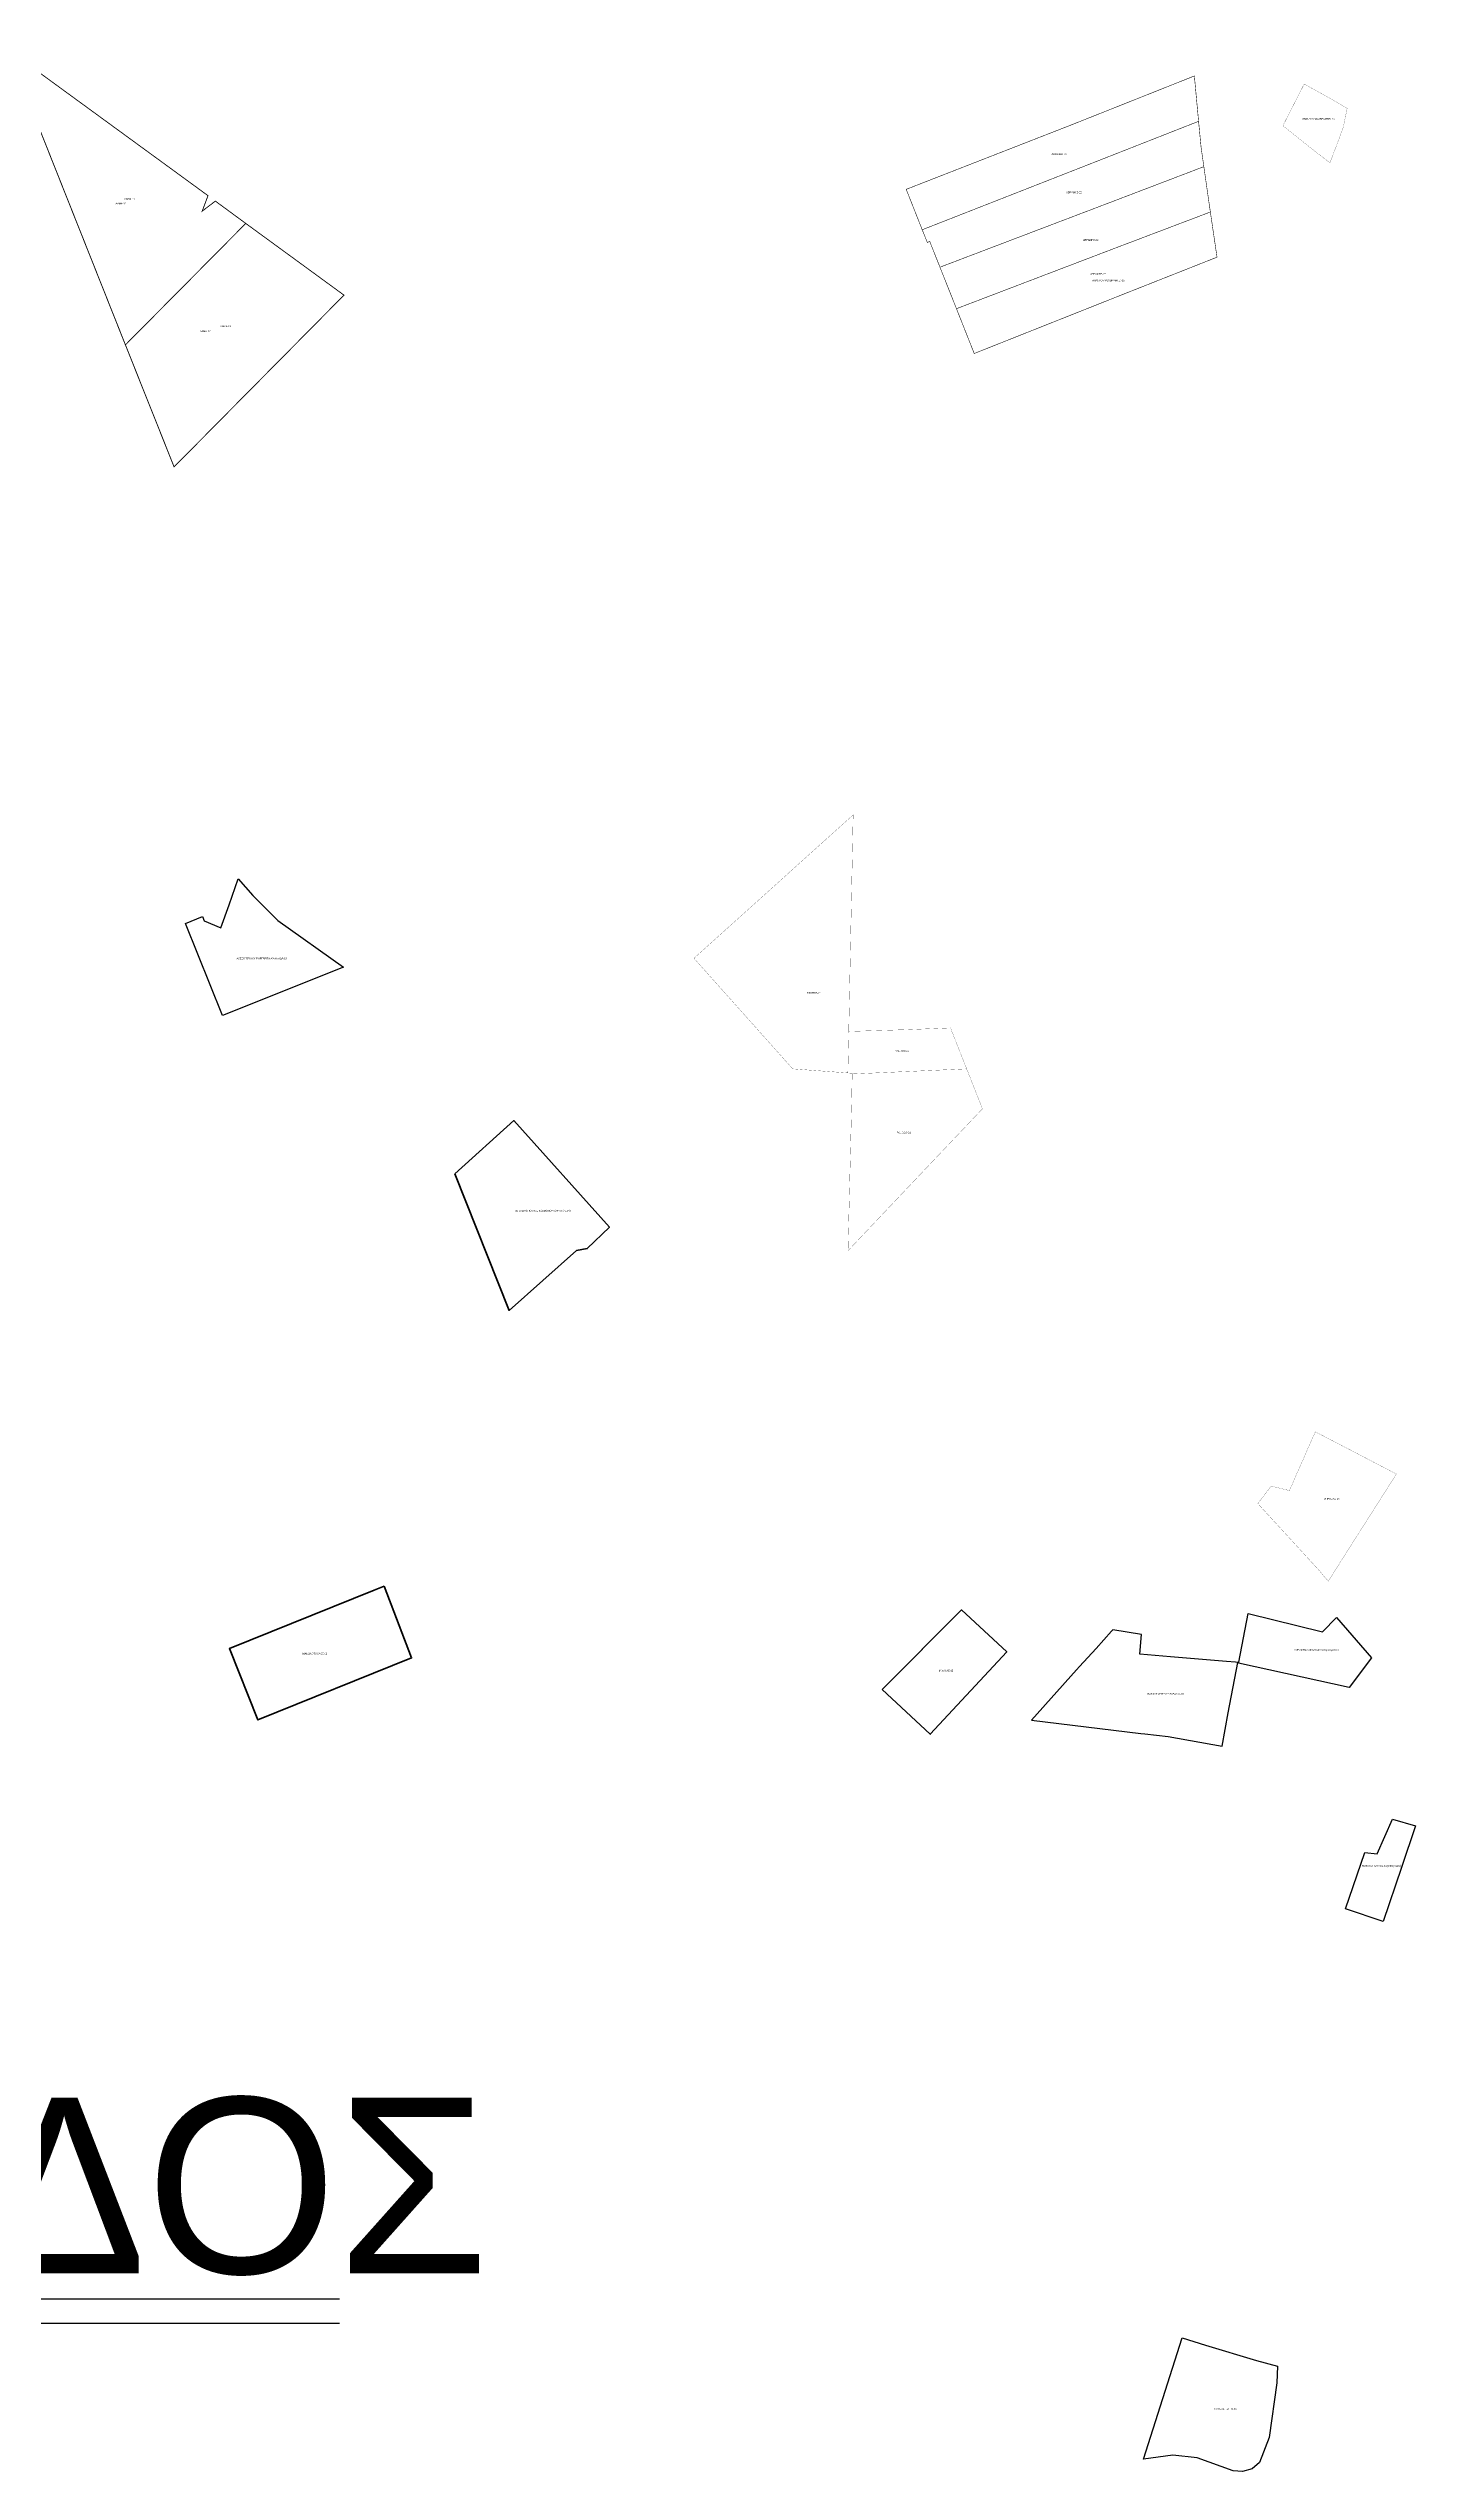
# Model space of a CAD drawing. Header units: metres. Extents: x 245125 to 394351, y 270578 to 4233311.
# Drawn here: x 265035 to 265813, y 4186719 to 4188098 of the extents above; entities that cross this region are included whole.
import ezdxf
from ezdxf.enums import TextEntityAlignment as Align
from ezdxf.lldxf.tags import DXFTag

# ---------------------------------------------------------------- set-up
doc = ezdxf.new("R2010")
doc.units = ezdxf.units.M
doc.linetypes.add('t-orio', pattern=[0.79, 0.5, -0.12, 0.05, -0.12])
for name, color, linetype in [('4178-(1-64)', 129, 'Continuous'), ('4495-(228-329)', 103, 'Continuous'), ('t-orio', 7, 't-orio'), ('topo2012', 144, 'Continuous'), ('topo2015', 137, 'Continuous'), ('topo2019', 6, 'Continuous'), ('topo2021', 4, 'Continuous'), ('topo2022', 30, 'Continuous'), ('topo2025', 112, 'Continuous'), ('ΗΛΕΙΑ_Ονομασία ΟΤΑ_ΟΚΧΕ', 6, 'Continuous')]:
    doc.layers.add(name, color=color, linetype=linetype)
doc.styles.add('ARIAL', font='arial.ttf')
doc.styles.get("Standard").update_dxf_attribs({"font": 'arial.ttf'})
tags = doc.linetypes.add('BORDER2', pattern=[0.875, 0.25, -0.125, 0.25, -0.125, 0, -0.125]).pattern_tags.tags
tags[14:15] = [DXFTag(74, 4), DXFTag(75, 0), DXFTag(340, '0'), DXFTag(46, 1.0), DXFTag(50, 0.0), DXFTag(44, 0.0), DXFTag(45, 0.0)]
tags[12:13] = [DXFTag(74, 4), DXFTag(75, 0), DXFTag(340, '0'), DXFTag(46, 1.0), DXFTag(50, 0.0), DXFTag(44, 0.0), DXFTag(45, 0.0)]
tags[10:11] = [DXFTag(74, 4), DXFTag(75, 0), DXFTag(340, '0'), DXFTag(46, 1.0), DXFTag(50, 0.0), DXFTag(44, 0.0), DXFTag(45, 0.0)]
tags[8:9] = [DXFTag(74, 4), DXFTag(75, 0), DXFTag(340, '0'), DXFTag(46, 1.0), DXFTag(50, 0.0), DXFTag(44, 0.0), DXFTag(45, 0.0)]
tags[6:7] = [DXFTag(74, 4), DXFTag(75, 0), DXFTag(340, '0'), DXFTag(46, 1.0), DXFTag(50, 0.0), DXFTag(44, 0.0), DXFTag(45, 0.0)]
tags[4:5] = [DXFTag(74, 4), DXFTag(75, 0), DXFTag(340, '0'), DXFTag(46, 1.0), DXFTag(50, 0.0), DXFTag(44, 0.0), DXFTag(45, 0.0)]
tags = doc.linetypes.add('HIDDENX2', pattern=[0.75, 0.5, -0.25]).pattern_tags.tags
tags[6:7] = [DXFTag(74, 4), DXFTag(75, 0), DXFTag(340, '0'), DXFTag(46, 1.0), DXFTag(50, 0.0), DXFTag(44, 0.0), DXFTag(45, 0.0)]
tags[4:5] = [DXFTag(74, 4), DXFTag(75, 0), DXFTag(340, '0'), DXFTag(46, 1.0), DXFTag(50, 0.0), DXFTag(44, 0.0), DXFTag(45, 0.0)]

msp = doc.modelspace()

# ---------------------------------------------------------------- linework, layer by layer
at = {"color": 98, "lineweight": -3}
for p, q in [((265712.2, 4187179.6), (265717.5, 4187207.3)), ((265717.5, 4187207.3), (265759.8, 4187196.8)), ((265717.5, 4187207.3), (265717.5, 4187207.3)), ((265759.8, 4187196.8), (265767.8, 4187204.9)), ((265767.8, 4187204.9), (265787.7, 4187182.1)), ((265775, 4187165.1), (265712.1, 4187178.9)), ((265787.7, 4187182.1), (265775, 4187165.1))]:
    msp.add_line(p, q, dxfattribs=at)
at = {"lineweight": -3}
msp.add_line((265712.1, 4187178.9), (265712.2, 4187179.6), dxfattribs=at)
at = {"color": 137}
for p, q in [((265509.2, 4187164), (265509.9, 4187164.7)), ((265536.6, 4187138.5), (265509.2, 4187164))]:
    msp.add_line(p, q, dxfattribs=at)
at = {"layer": '4178-(1-64)', "color": 129, "linetype": 'BORDER2', "lineweight": 70}
msp.add_lwpolyline([(265265.9, 4187457.3), (265299.6, 4187487.7), (265354, 4187427), (265341.4, 4187414.9), (265335.3, 4187413.8), (265296.9, 4187379.7)], close=True, dxfattribs=at)
at = {"layer": '4495-(228-329)', "color": 103}
for p, q in [((264521, 4186817.3), (265200.3, 4186817.3)), ((264521, 4186803.5), (265200.3, 4186803.5))]:
    msp.add_line(p, q, dxfattribs=at)
at = {"layer": 'topo2012', "color": 144, "lineweight": 40}
msp.add_lwpolyline([(265225.7, 4187222.8), (265241.4, 4187182), (265153.9, 4187146.7), (265137.7, 4187187.3), (265220, 4187220.6), (265225.7, 4187222.8)], dxfattribs=at)
at = {"layer": 'topo2012', "color": 144}
msp.add_lwpolyline([(265773, 4187039.2), (265783.9, 4187071.2), (265791, 4187070.5), (265799.6, 4187090.3), (265812.8, 4187086.4), (265804.7, 4187062.7), (265794.3, 4187032)], close=True, dxfattribs=at)
at = {"layer": 'topo2015', "color": 137}
for p, q in [((265509.2, 4187164), (265554.4, 4187209.3)), ((265509.9, 4187164.7), (265554.4, 4187209.3)), ((265580.1, 4187185.5), (265536.6, 4187138.5))]:
    msp.add_line(p, q, dxfattribs=at)
at = {"layer": 'topo2015', "color": 137, "ltscale": 0.1, "flags": 128}
msp.add_lwpolyline([(265112.7, 4187599.9), (265122.3, 4187603.7), (265123.3, 4187601.4), (265132.8, 4187597.3), (265137.5, 4187610.4), (265142.7, 4187625.2), (265151, 4187615.8), (265165.2, 4187601.6), (265202.7, 4187575), (265202.7, 4187575), (265133.7, 4187547.5)], close=True, dxfattribs=at)
at = {"layer": 'topo2015', "color": 137, "linetype": 'HIDDENX2', "lineweight": 40}
msp.add_lwpolyline([(265509.2, 4187164), (265536.6, 4187138.5), (265580.1, 4187185.5), (265554.4, 4187209.3), (265509.2, 4187164)], dxfattribs=at)
at = {"layer": 'topo2015', "color": 137, "ltscale": 2}
msp.add_lwpolyline([(265679.9, 4186795.2), (265693.3, 4186791), (265722.2, 4186782.3), (265734.2, 4186779.1), (265733.8, 4186769.5), (265729.5, 4186738.5), (265723.9, 4186724.3), (265719.8, 4186720.6), (265714.2, 4186719.1), (265708.9, 4186719.5), (265688.4, 4186726.8), (265674.6, 4186728.3), (265657.9, 4186726.1), (265657.9, 4186726.1), (265679.9, 4186795.2)], close=True, dxfattribs=at)
at = {"layer": 'topo2019', "color": 6, "lineweight": 40, "ltscale": 3, "const_width": 0.5}
msp.add_lwpolyline([(265011.7, 4188096.9), (265125.5, 4188013.9), (265122.2, 4188005.1), (265129.7, 4188010.8), (265147, 4187998.1), (265078.5, 4187929)], close=True, dxfattribs=at)
at = {"layer": 'topo2019', "color": 6, "ltscale": 5, "const_width": 0.5}
msp.add_lwpolyline([(265147, 4187998.1), (265202.9, 4187957.3), (265106.2, 4187859.6), (265078.5, 4187929)], close=True, dxfattribs=at)
at = {"layer": 'topo2019', "color": 6, "ltscale": 40, "flags": 128}
msp.add_lwpolyline([(265711.6, 4187179.3), (265710.4, 4187179.5), (265705.2, 4187179.9), (265673.3, 4187182.5), (265655.9, 4187184.1), (265656.8, 4187195.3), (265640.5, 4187198), (265639.7, 4187197.1), (265631, 4187187.4), (265621.6, 4187177), (265619.9, 4187175.1), (265594.2, 4187146.5), (265656.4, 4187139), (265658.7, 4187138.7), (265672, 4187137.2), (265702.7, 4187131.7), (265706.2, 4187150.7)], close=True, dxfattribs=at)
at = {"layer": 'topo2021', "color": 4, "ltscale": 18, "const_width": 0.1}
for points in [[(265492.7, 4187661.6), (265490.2, 4187538.4), (265522.8, 4187539.4), (265548.1, 4187540.4), (265557.3, 4187517.1), (265492.1, 4187514.2), (265492.1, 4187514.6), (265489.7, 4187514.8), (265458.3, 4187517.1), (265402.1, 4187580)], [(265490.2, 4187538.4), (265522.8, 4187539.4), (265548.1, 4187540.4), (265557.3, 4187517.1), (265566.2, 4187494.6), (265566.3, 4187494.4), (265489.8, 4187413.7), (265489.8, 4187414.8), (265491.5, 4187483.1), (265491.9, 4187501), (265492.1, 4187511.9), (265492.1, 4187514.2), (265492.1, 4187514.6), (265489.7, 4187514.8)]]:
    msp.add_lwpolyline(points, close=True, dxfattribs=at)
at = {"layer": 'topo2022', "color": 30, "ltscale": 2.5, "const_width": 0.3}
for points in [[(265522.9, 4188017.5), (265615.2, 4188053.5), (265633.1, 4188060.6), (265686.9, 4188082), (265689.3, 4188056.2), (265636.1, 4188035.3), (265532, 4187994.5)], [(265689.3, 4188056.2), (265690.7, 4188041.6), (265692.3, 4188030.4), (265639.1, 4188010.1), (265542.1, 4187973.2), (265536.3, 4187987.8), (265534.9, 4187987.3), (265532, 4187994.5), (265636.1, 4188035.3)], [(265692.3, 4188030.4), (265696, 4188004.6), (265642.2, 4187984.2), (265551.5, 4187949.6), (265542.1, 4187973.2), (265639.1, 4188010.1)], [(265696, 4188004.6), (265699.8, 4187978.9), (265645.4, 4187957.4), (265561.6, 4187924.1), (265551.5, 4187949.6), (265642.2, 4187984.2)]]:
    msp.add_lwpolyline(points, close=True, dxfattribs=at)
at = {"layer": 'topo2025', "linetype": 't-orio', "ltscale": 15, "const_width": 0.1}
msp.add_lwpolyline([(265749.4, 4188077.4), (265754.5, 4188074.6), (265765, 4188068.8), (265772.1, 4188064.6), (265773.9, 4188063.6), (265771.6, 4188052.7), (265764.1, 4188032.5), (265762.5, 4188033.8), (265754.2, 4188040.2), (265737.3, 4188053.7)], close=True, dxfattribs=at)
at = {"layer": 'topo2025', "linetype": 't-orio', "ltscale": 2.5, "const_width": 0.3}
msp.add_lwpolyline([(265696, 4188004.6), (265699.8, 4187978.9), (265645.4, 4187957.4), (265634.1, 4187952.9), (265561.6, 4187924.1), (265551.5, 4187949.6), (265642.2, 4187984.2)], close=True, dxfattribs=at)
at = {"layer": 'topo2025', "linetype": 't-orio', "ltscale": 20, "const_width": 0.1}
msp.add_lwpolyline([(265755.7, 4187310.6), (265770.4, 4187303), (265801.9, 4187286.6), (265775.4, 4187245), (265763.1, 4187225.6), (265757.4, 4187232.3), (265723, 4187269.8), (265730.6, 4187279.7), (265741, 4187277.2)], close=True, dxfattribs=at)

# ---------------------------------------------------------------- texts
at = {"layer": '4178-(1-64)', "color": 129, "ltscale": 18, "insert": (265300.4, 4187436.9), "char_height": 1, "width": 36.001, "attachment_point": 1}
msp.add_mtext('63 BAΣΙΛΟΠΟΥΛΟΣ ΚΟΣΜΟΠΟΥΛΟΥ-ΑΥΘ.4178', dxfattribs=at)
at = {"layer": 't-orio', "color": 98, "ltscale": 18, "insert": (265743.8, 4187187.1), "char_height": 1, "width": 35.81, "attachment_point": 1}
msp.add_mtext('ΑΒΡΑΜΗΣ2 ΑΜΑΛΙΑΔΑ-09(ορθογωνιες)', dxfattribs=at)
at = {"layer": 'topo2012', "color": 144, "ltscale": 18, "char_height": 1, "attachment_point": 1}
for s, insert, width in [('ΔΑΜΑ-12', (265072.9, 4188009.9), 3.661), ('ΔΑΜΑ-12', (265120.9, 4187937.3), 3.661), ('ΜΑΝΩΛΟΠΟΥΛΟΣ-12', (265179.3, 4187184.9), 11.795), ('ΜΑΝΩΛΟΠΟΥΛΟΣ-12(ορθογωνιες)', (265782.4, 4187064.2), 11.795)]:
    msp.add_mtext(s, dxfattribs=dict(at, insert=insert, width=width))
at = {"layer": 'topo2015', "color": 137, "char_height": 1, "attachment_point": 1}
for s, insert, width in [('ΑΛΕΞΟΠΟΥΛΟΥ ΜΑΡΓΑΡΙΤΑ ΑΜΑΛΙΑΔΑ-15', (265141.8, 4187580.5), 34.64), ('ΚΑΠΕΛΕΤΙΩΤΗΣ-15', (265698.4, 4186755.3), 3.661)]:
    msp.add_mtext(s, dxfattribs=dict(at, insert=insert, width=width))
at = {"layer": 'topo2015', "color": 137, "ltscale": 18, "insert": (265541.5, 4187175.2), "char_height": 1, "width": 11.795, "attachment_point": 1}
msp.add_mtext('ΜΙΧΑΛΑΣ-15', dxfattribs=at)
at = {"layer": 'topo2019', "color": 6, "lineweight": 80, "ltscale": 20, "insert": (265077.8, 4188012.6), "char_height": 1, "width": 4.974, "attachment_point": 1}
msp.add_mtext('ΔΑΜΑ-19', dxfattribs=at)
at = {"layer": 'topo2019', "color": 6, "ltscale": 18, "char_height": 1, "attachment_point": 1}
for s, insert, width in [('ΔΑΜΑ-19', (265132.5, 4187940.1), 3.661), ('ΠΑΠΑΔΗΜΗΤΡΙΟΥ ΣΑΒΑΛΙΑ-19', (265660.2, 4187162), 28.933)]:
    msp.add_mtext(s, dxfattribs=dict(at, insert=insert, width=width))
at = {"layer": 'topo2021', "color": 4, "ltscale": 18, "char_height": 1, "width": 3.661, "attachment_point": 1}
for insert in [(265466.4, 4187560.8), (265516.5, 4187527.9), (265517.5, 4187481.3)]:
    msp.add_mtext('PALIBOS-21', dxfattribs=dict(at, insert=insert))
at = {"layer": 'topo2022', "color": 30, "char_height": 1, "width": 8.004, "attachment_point": 1}
for insert in [(265605.6, 4188038), (265614, 4188016.3), (265623.5, 4187989.2), (265627.7, 4187969.9)]:
    msp.add_mtext('ΑΒΡΑΜΗΣ-22', dxfattribs=dict(at, insert=insert))
at = {"layer": 'topo2025', "char_height": 1, "width": 8.004, "attachment_point": 1}
for insert in [(265748, 4188058.1), (265628.5, 4187966.2)]:
    msp.add_mtext('ΜΠΑΝΤΟΥΝΑ(ΑΒΡΑΜΗΣ)-25', dxfattribs=dict(at, insert=insert))
at = {"layer": 'topo2025', "ltscale": 18, "insert": (265760.5, 4187273), "char_height": 1, "width": 35.81, "attachment_point": 1}
msp.add_mtext('ΜΠΡΙΤΣΑΣ-25', dxfattribs=at)
at = {"layer": 'ΗΛΕΙΑ_Ονομασία ΟΤΑ_ΟΚΧΕ', "color": 253, "style": 'ARIAL'}
msp.add_text('ΑΜΑΛΙΑΔΟΣ', height=100, dxfattribs=at).set_placement((264877.1, 4186881.8), align=Align.MIDDLE)

doc.saveas('drawing.dxf')
